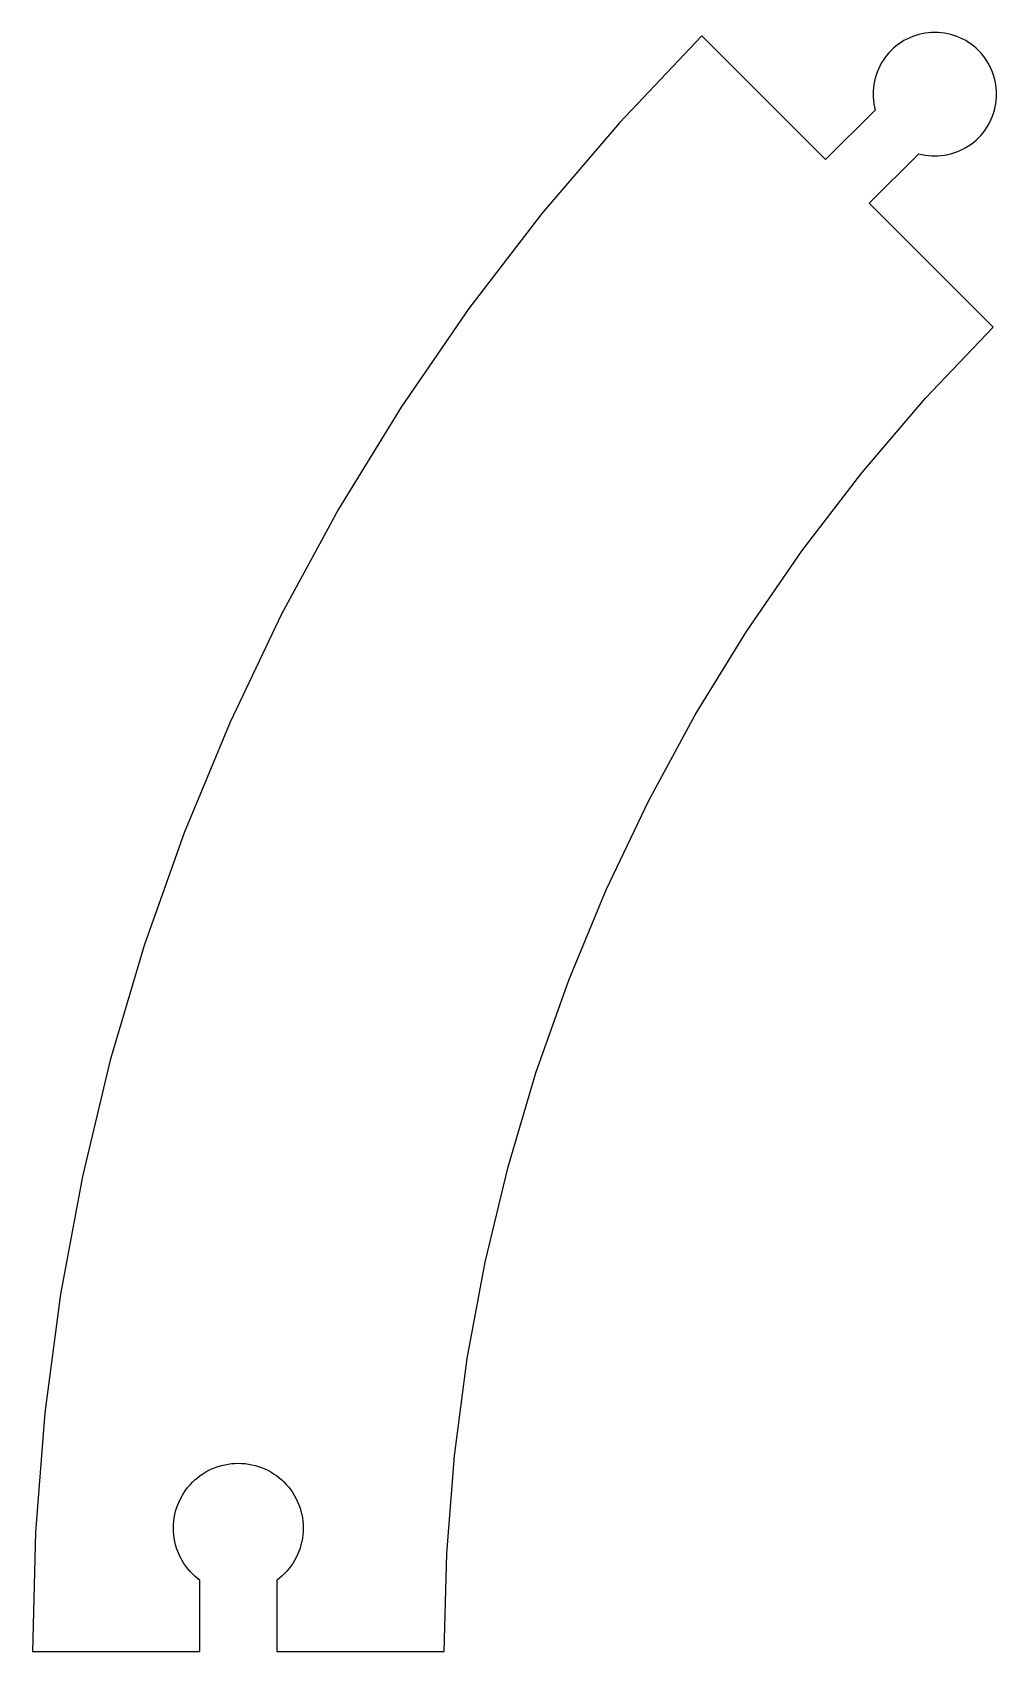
# Model space of a CAD drawing. Header units: metres. Extents: x 0 to 94, y 0 to 157.
import ezdxf

# ---------------------------------------------------------------- set-up
doc = ezdxf.new("R2010")
doc.units = ezdxf.units.M

msp = doc.modelspace()

# ---------------------------------------------------------------- linework, layer by layer
for p, q in [((87.6497, 157.321), (87.3357, 157.313)), ((87.9637, 157.313), (87.6497, 157.321)), ((65.0223, 156.978), (57.0218, 148.547)), ((77.0431, 144.957), (65.0223, 156.978)), ((83.6349, 155.78), (83.4071, 155.563)), ((83.8738, 155.984), (83.6349, 155.78)), ((84.123, 156.175), (83.8738, 155.984)), ((84.3819, 156.353), (84.123, 156.175)), ((84.6497, 156.517), (84.3819, 156.353)), ((84.9258, 156.667), (84.6497, 156.517)), ((85.2093, 156.802), (84.9258, 156.667)), ((85.4995, 156.922), (85.2093, 156.802)), ((85.7956, 157.027), (85.4995, 156.922)), ((86.0968, 157.116), (85.7956, 157.027)), ((86.4022, 157.19), (86.0968, 157.116)), ((86.7111, 157.247), (86.4022, 157.19)), ((87.0225, 157.288), (86.7111, 157.247)), ((87.3357, 157.313), (87.0225, 157.288)), ((88.2769, 157.288), (87.9637, 157.313)), ((88.5883, 157.247), (88.2769, 157.288)), ((88.8972, 157.19), (88.5883, 157.247)), ((89.2026, 157.116), (88.8972, 157.19)), ((89.5038, 157.027), (89.2026, 157.116)), ((89.7999, 156.922), (89.5038, 157.027)), ((90.0901, 156.802), (89.7999, 156.922)), ((90.3737, 156.667), (90.0901, 156.802)), ((90.6497, 156.517), (90.3737, 156.667)), ((90.9175, 156.353), (90.6497, 156.517)), ((91.1764, 156.175), (90.9175, 156.353)), ((91.4256, 155.984), (91.1764, 156.175)), ((91.6645, 155.78), (91.4256, 155.984)), ((91.8923, 155.563), (91.6645, 155.78)), ((82.4536, 154.321), (82.3037, 154.045)), ((82.6177, 154.589), (82.4536, 154.321)), ((82.7956, 154.848), (82.6177, 154.589)), ((82.9868, 155.097), (82.7956, 154.848)), ((83.1908, 155.336), (82.9868, 155.097)), ((83.4071, 155.563), (83.1908, 155.336)), ((92.1086, 155.336), (91.8923, 155.563)), ((92.3126, 155.097), (92.1086, 155.336)), ((92.5038, 154.848), (92.3126, 155.097)), ((92.6817, 154.589), (92.5038, 154.848)), ((92.8459, 154.321), (92.6817, 154.589)), ((92.9957, 154.045), (92.8459, 154.321)), ((81.8542, 152.874), (81.7808, 152.568)), ((81.9434, 153.175), (81.8542, 152.874)), ((82.0482, 153.471), (81.9434, 153.175)), ((82.1684, 153.761), (82.0482, 153.471)), ((82.3037, 154.045), (82.1684, 153.761)), ((93.131, 153.761), (92.9957, 154.045)), ((93.2512, 153.471), (93.131, 153.761)), ((93.356, 153.175), (93.2512, 153.471)), ((93.4453, 152.874), (93.356, 153.175)), ((93.5186, 152.568), (93.4453, 152.874)), ((81.6579, 151.635), (81.6497, 151.321)), ((81.6497, 151.321), (81.6579, 151.007)), ((81.6826, 151.948), (81.6579, 151.635)), ((81.7236, 152.259), (81.6826, 151.948)), ((81.7808, 152.568), (81.7236, 152.259)), ((93.5758, 152.259), (93.5186, 152.568)), ((93.6168, 151.948), (93.5758, 152.259)), ((93.6415, 151.635), (93.6168, 151.948)), ((93.6497, 151.321), (93.6415, 151.635)), ((93.6415, 151.007), (93.6497, 151.321)), ((81.8542, 149.768), (77.0431, 144.957)), ((81.6579, 151.007), (81.6826, 150.694)), ((81.6826, 150.694), (81.7236, 150.382)), ((81.7236, 150.382), (81.7808, 150.073)), ((81.7808, 150.073), (81.8542, 149.768)), ((93.2512, 149.171), (93.356, 149.467)), ((93.356, 149.467), (93.4453, 149.768)), ((93.4453, 149.768), (93.5186, 150.073)), ((93.5186, 150.073), (93.5758, 150.382)), ((93.5758, 150.382), (93.6168, 150.694)), ((93.6168, 150.694), (93.6415, 151.007)), ((57.0218, 148.547), (49.4736, 139.709)), ((92.5038, 147.794), (92.6817, 148.053)), ((92.6817, 148.053), (92.8459, 148.321)), ((92.8459, 148.321), (92.9957, 148.597)), ((92.9957, 148.597), (93.131, 148.88)), ((93.131, 148.88), (93.2512, 149.171)), ((90.9175, 146.289), (91.1764, 146.467)), ((91.1764, 146.467), (91.4256, 146.658)), ((91.4256, 146.658), (91.6645, 146.862)), ((91.6645, 146.862), (91.8923, 147.078)), ((91.8923, 147.078), (92.1086, 147.306)), ((92.1086, 147.306), (92.3126, 147.545)), ((92.3126, 147.545), (92.5038, 147.794)), ((81.2858, 140.714), (86.0968, 145.525)), ((86.0968, 145.525), (86.4022, 145.452)), ((86.4022, 145.452), (86.7111, 145.395)), ((86.7111, 145.395), (87.0225, 145.354)), ((87.0225, 145.354), (87.3357, 145.329)), ((87.3357, 145.329), (87.6497, 145.321)), ((87.6497, 145.321), (87.9637, 145.329)), ((87.9637, 145.329), (88.2769, 145.354)), ((88.2769, 145.354), (88.5883, 145.395)), ((88.5883, 145.395), (88.8972, 145.452)), ((88.8972, 145.452), (89.2026, 145.525)), ((89.2026, 145.525), (89.5038, 145.615)), ((89.5038, 145.615), (89.7999, 145.719)), ((89.7999, 145.719), (90.0901, 145.84)), ((90.0901, 145.84), (90.3737, 145.975)), ((90.3737, 145.975), (90.6497, 146.125)), ((90.6497, 146.125), (90.9175, 146.289)), ((93.3066, 128.693), (81.2858, 140.714)), ((49.4736, 139.709), (42.3981, 130.488)), ((42.3981, 130.488), (35.8151, 120.91)), ((86.7476, 121.782), (93.3066, 128.693)), ((80.5594, 114.536), (86.7476, 121.782)), ((35.8151, 120.91), (29.7423, 111)), ((74.7589, 106.977), (80.5594, 114.536)), ((29.7423, 111), (24.1964, 100.786)), ((69.362, 99.1243), (74.7589, 106.977)), ((24.1964, 100.786), (19.1929, 90.2955)), ((64.3834, 91), (69.362, 99.1243)), ((19.1929, 90.2955), (14.7451, 79.5575)), ((59.8368, 82.6263), (64.3834, 91)), ((55.7347, 74.0261), (59.8368, 82.6263)), ((14.7451, 79.5575), (10.8654, 68.6016)), ((52.0883, 65.223), (55.7347, 74.0261)), ((10.8654, 68.6016), (7.56442, 57.4576)), ((48.9077, 56.2411), (52.0883, 65.223)), ((7.56442, 57.4576), (4.85121, 46.1562)), ((46.2015, 47.1051), (48.9077, 56.2411)), ((4.85121, 46.1562), (2.73315, 34.7281)), ((43.9771, 37.8399), (46.2015, 47.1051)), ((42.2407, 28.4711), (43.9771, 37.8399)), ((2.73315, 34.7281), (1.21614, 23.2053)), ((40.997, 19.0242), (42.2407, 28.4711)), ((1.21614, 23.2053), (0.30424, 11.6184)), ((40.2494, 9.52515), (40.997, 19.0242)), ((16.5688, 17.2836), (16.85, 17.4559)), ((16.85, 17.4559), (17.1398, 17.6133)), ((17.1398, 17.6133), (17.4376, 17.7553)), ((17.4376, 17.7553), (17.7423, 17.8815)), ((17.7423, 17.8815), (18.0532, 17.9917)), ((18.0532, 17.9917), (18.3694, 18.0853)), ((18.3694, 18.0853), (18.6902, 18.1623)), ((18.6902, 18.1623), (19.0145, 18.2224)), ((19.0145, 18.2224), (19.3415, 18.2655)), ((19.3415, 18.2655), (19.6703, 18.2914)), ((19.6703, 18.2914), (20, 18.3)), ((20, 18.3), (20.3297, 18.2914)), ((20.3297, 18.2914), (20.6585, 18.2655)), ((20.6585, 18.2655), (20.9855, 18.2224)), ((20.9855, 18.2224), (21.3098, 18.1623)), ((21.3098, 18.1623), (21.6306, 18.0853)), ((21.6306, 18.0853), (21.9468, 17.9917)), ((21.9468, 17.9917), (22.2577, 17.8815)), ((22.2577, 17.8815), (22.5624, 17.7553)), ((22.5624, 17.7553), (22.8601, 17.6133)), ((22.8601, 17.6133), (23.15, 17.4559)), ((23.15, 17.4559), (23.4312, 17.2836)), ((14.9032, 15.703), (15.104, 15.9647)), ((15.104, 15.9647), (15.3182, 16.2155)), ((15.3182, 16.2155), (15.5452, 16.4548)), ((15.5452, 16.4548), (15.7845, 16.6818)), ((15.7845, 16.6818), (16.0353, 16.896)), ((16.0353, 16.896), (16.297, 17.0968)), ((16.297, 17.0968), (16.5688, 17.2836)), ((23.4312, 17.2836), (23.703, 17.0968)), ((23.703, 17.0968), (23.9647, 16.896)), ((23.9647, 16.896), (24.2155, 16.6818)), ((24.2155, 16.6818), (24.4548, 16.4548)), ((24.4548, 16.4548), (24.6818, 16.2155)), ((24.6818, 16.2155), (24.896, 15.9647)), ((24.896, 15.9647), (25.0968, 15.703)), ((14.0083, 13.9468), (14.1184, 14.2577)), ((14.1184, 14.2577), (14.2447, 14.5624)), ((14.2447, 14.5624), (14.3867, 14.8601)), ((14.3867, 14.8601), (14.544, 15.15)), ((14.544, 15.15), (14.7164, 15.4312)), ((14.7164, 15.4312), (14.9032, 15.703)), ((25.0968, 15.703), (25.2836, 15.4312)), ((25.2836, 15.4312), (25.4559, 15.15)), ((25.4559, 15.15), (25.6133, 14.8601)), ((25.6133, 14.8601), (25.7553, 14.5624)), ((25.7553, 14.5624), (25.8815, 14.2577)), ((25.8815, 14.2577), (25.9917, 13.9468)), ((13.7086, 12.3297), (13.7345, 12.6585)), ((13.7345, 12.6585), (13.7776, 12.9855)), ((13.7776, 12.9855), (13.8377, 13.3098)), ((13.8377, 13.3098), (13.9147, 13.6306)), ((13.9147, 13.6306), (14.0083, 13.9468)), ((25.9917, 13.9468), (26.0853, 13.6306)), ((26.0853, 13.6306), (26.1623, 13.3098)), ((26.1623, 13.3098), (26.2224, 12.9855)), ((26.2224, 12.9855), (26.2655, 12.6585)), ((26.2655, 12.6585), (26.2914, 12.3297)), ((0.30424, 11.6184), (0.00002, 0)), ((13.7, 12), (13.7086, 12.3297)), ((13.7086, 11.6703), (13.7, 12)), ((13.7345, 11.3415), (13.7086, 11.6703)), ((13.7776, 11.0145), (13.7345, 11.3415)), ((13.8377, 10.6902), (13.7776, 11.0145)), ((26.2224, 11.0145), (26.1623, 10.6902)), ((26.2655, 11.3415), (26.2224, 11.0145)), ((26.2914, 11.6703), (26.2655, 11.3415)), ((26.2914, 12.3297), (26.3, 12)), ((26.3, 12), (26.2914, 11.6703)), ((13.9147, 10.3694), (13.8377, 10.6902)), ((14.0083, 10.0532), (13.9147, 10.3694)), ((14.1184, 9.74228), (14.0083, 10.0532)), ((14.2447, 9.43755), (14.1184, 9.74228)), ((25.8815, 9.74228), (25.7553, 9.43755)), ((25.9917, 10.0532), (25.8815, 9.74228)), ((26.0853, 10.3694), (25.9917, 10.0532)), ((26.1623, 10.6902), (26.0853, 10.3694)), ((40, 0), (40.2494, 9.52515)), ((14.3867, 9.13985), (14.2447, 9.43755)), ((14.544, 8.84999), (14.3867, 9.13985)), ((14.7164, 8.56877), (14.544, 8.84999)), ((14.9032, 8.29695), (14.7164, 8.56877)), ((15.104, 8.03528), (14.9032, 8.29695)), ((15.3182, 7.78447), (15.104, 8.03528)), ((24.896, 8.03528), (24.6818, 7.78447)), ((25.0968, 8.29695), (24.896, 8.03528)), ((25.2836, 8.56877), (25.0968, 8.29695)), ((25.4559, 8.84999), (25.2836, 8.56877)), ((25.6133, 9.13985), (25.4559, 8.84999)), ((25.7553, 9.43755), (25.6133, 9.13985)), ((15.5452, 7.54523), (15.3182, 7.78447)), ((15.7845, 7.31818), (15.5452, 7.54523)), ((16.0353, 7.10397), (15.7845, 7.31818)), ((16.25, 6.93921), (16.0353, 7.10397)), ((16.25, 0), (16.25, 6.93921)), ((23.9647, 7.10397), (23.75, 6.93921)), ((23.75, 6.93921), (23.75, 0)), ((24.2155, 7.31818), (23.9647, 7.10397)), ((24.4548, 7.54523), (24.2155, 7.31818)), ((24.6818, 7.78447), (24.4548, 7.54523)), ((0.00002, 0), (16.25, 0)), ((23.75, 0), (40, 0))]:
    msp.add_line(p, q)

doc.saveas('drawing.dxf')
